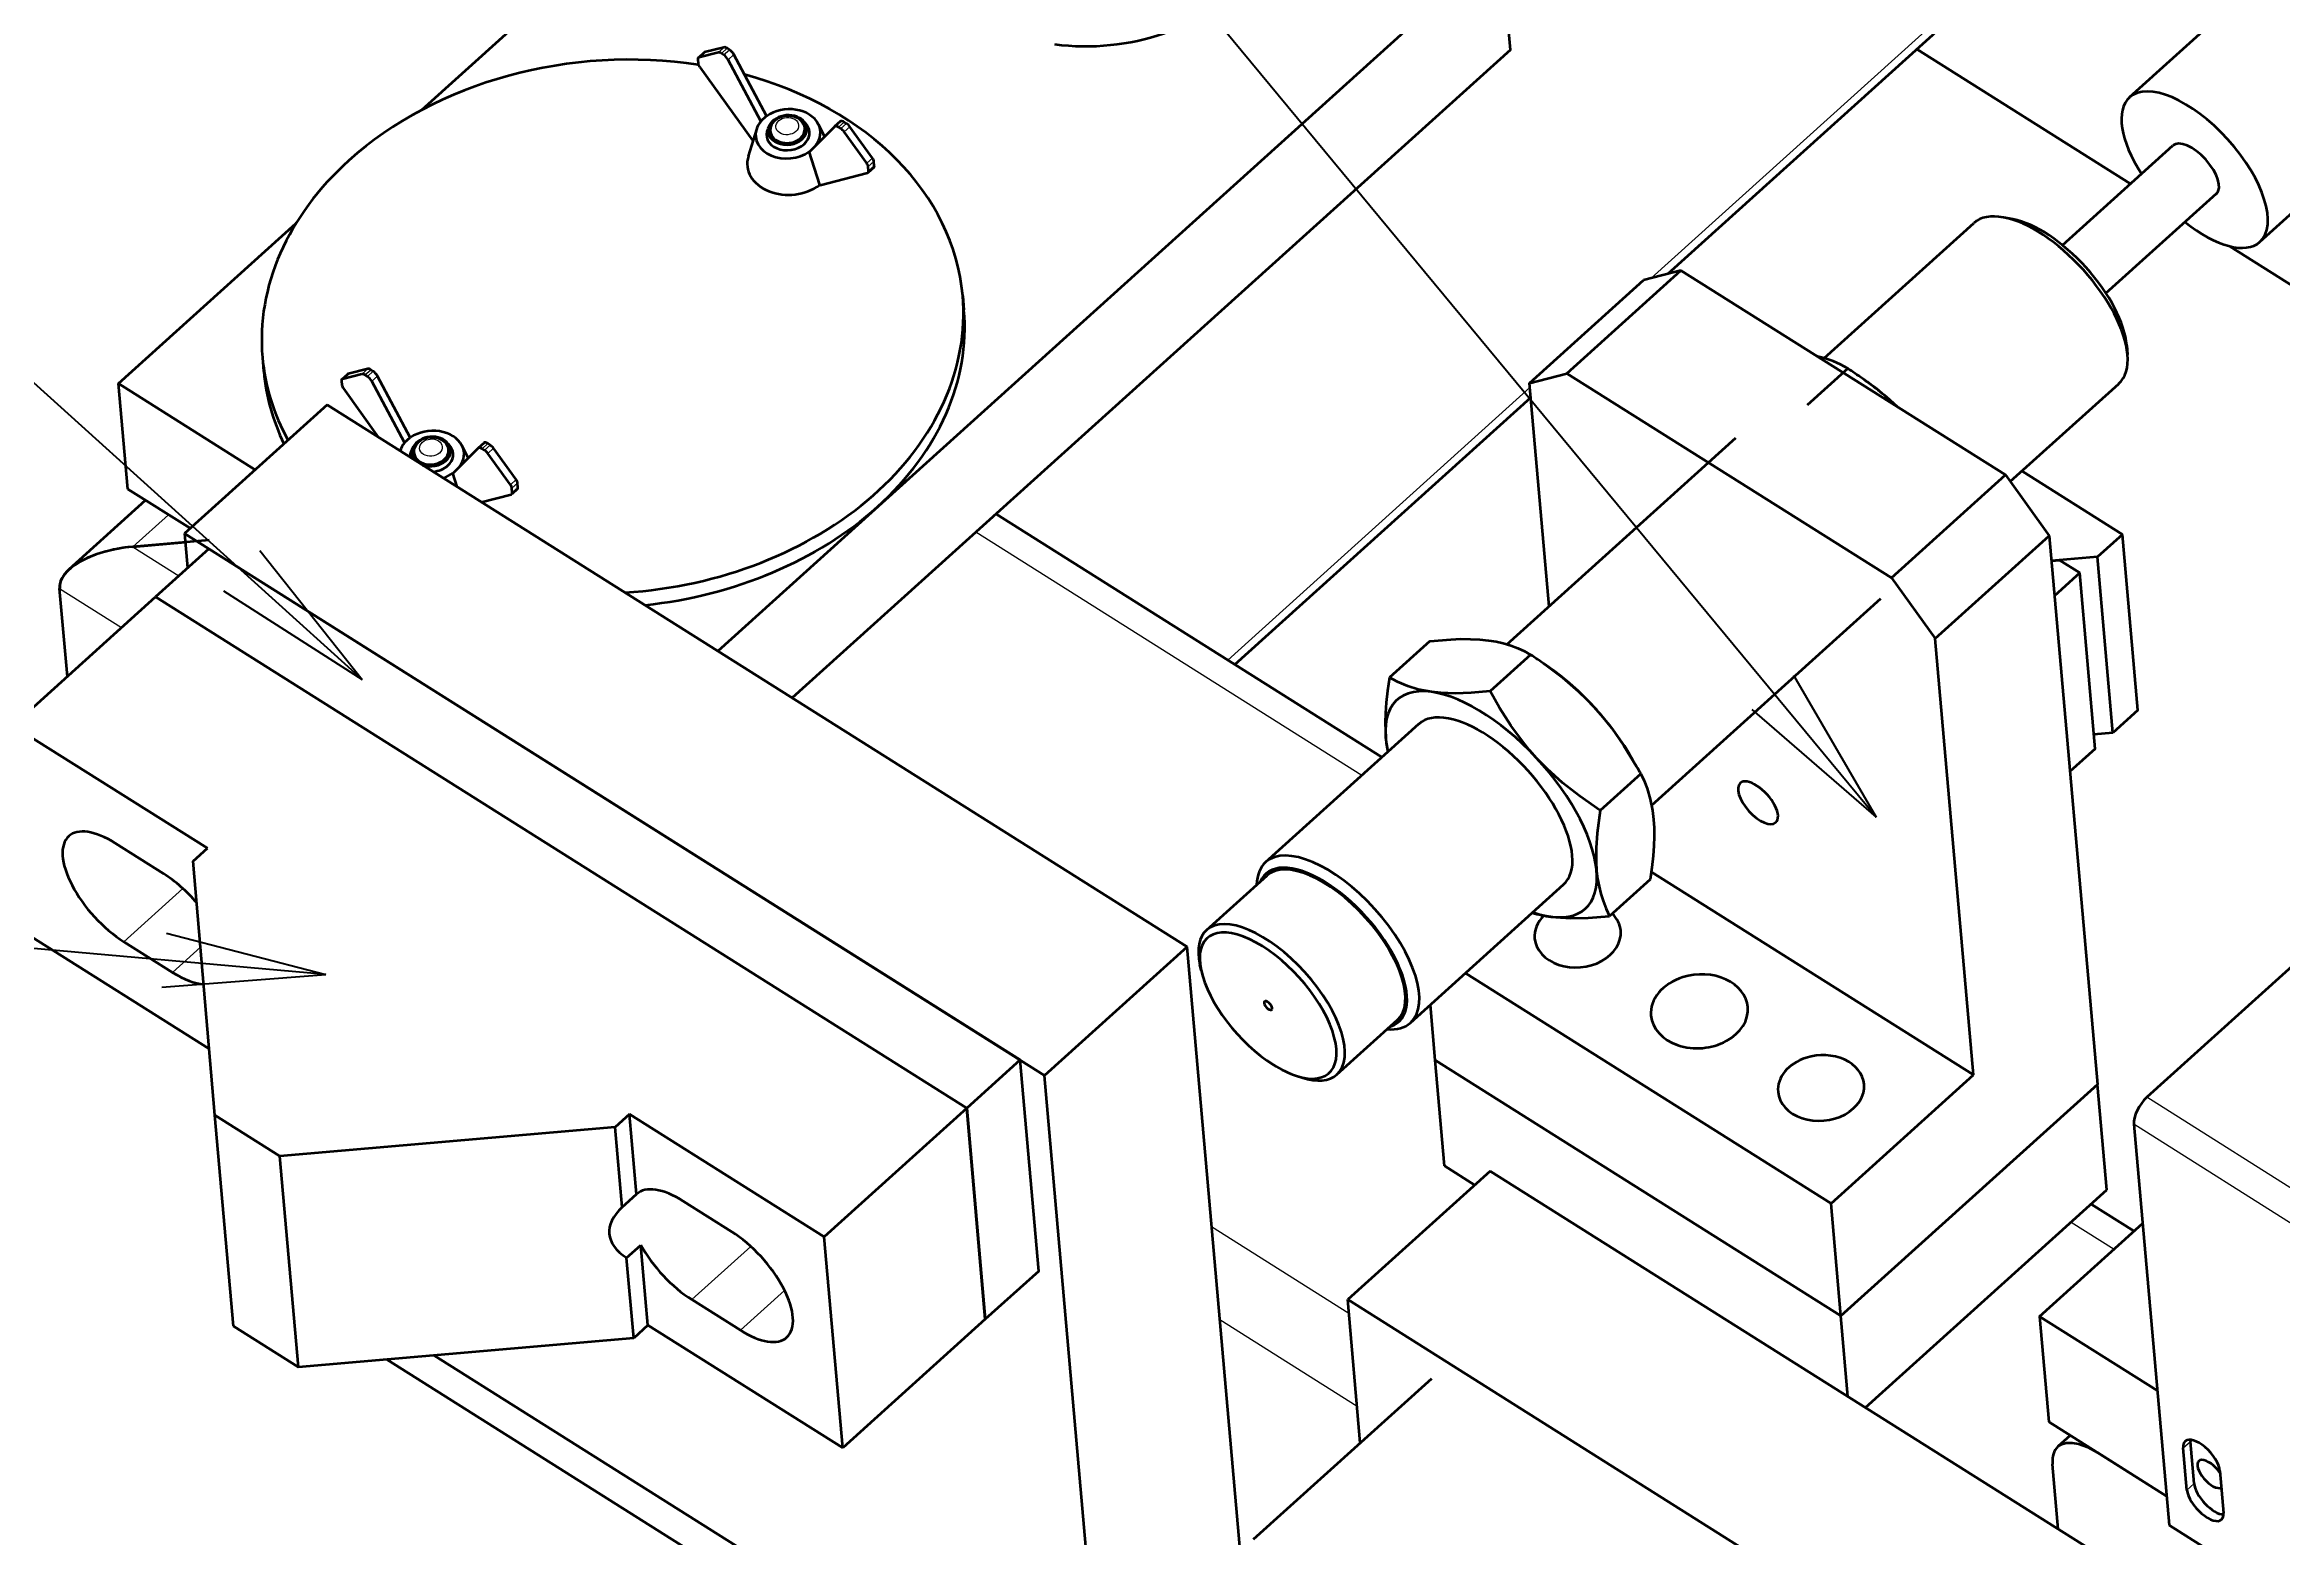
# Model space of a CAD drawing. Header units: millimetres. Extents: x -10155 to 20189, y -25550 to -22580.
# Drawn here: x -7777.9 to -7571.3, y -24652.7 to -24515 of the extents above; entities that cross this region are included whole.
import ezdxf

# ---------------------------------------------------------------- set-up
doc = ezdxf.new("R2010")
doc.units = ezdxf.units.MM
doc.layers.add('word_dim', color=253, linetype='Continuous')
doc.styles.get("Standard").update_dxf_attribs({"font": 'romans.shx', "bigfont": 'bigfont.shx'})
doc.dimstyles.new('RS-1-5', dxfattribs={"dimscale": 5, "dimtxt": 3.5, "dimasz": 3, "dimexe": 1, "dimexo": 0, "dimgap": 1, "dimtad": 3, "dimdsep": 46, "dimtxsty": 'Standard', "dimblk1": 'OPEN', "dimblk2": 'OPEN', "dimsah": 1, "dimcen": 0, "dimclrd": 256, "dimclre": 256, "dimclrt": 3, "dimadec": 0, "dimazin": 0, "dimtfac": 1, "dimtmove": 0, "dimatfit": 3, "dimldrblk": 'OPEN', "dimfxl": 0, "dimtolj": 1, "dimtzin": 0, "dimarcsym": 0})

# ---------------------------------------------------------------- blocks, each defined once
blk = doc.blocks.new('aa1')
for p, q in [((-0.4, 0.0667), (0, 0)), ((0, 0), (-1, 0)), ((-0.4, -0.0667), (0, 0))]:
    blk.add_line(p, q)
blk = doc.blocks.new('aa2')
blk.add_circle((0, 0), 1)
blk = doc.blocks.new('*D763')
at = {"layer": 'DEFPOINTS', "color": 0, "linetype": 'Continuous', "ltscale": 2}
for p in [(-7225.14, -24575.3), (-7783.86, -25152.45), (-7783.86, -25152.45)]:
    blk.add_point(p, dxfattribs=at)
at = {"layer": 'word_dim', "linetype": 'Continuous', "lineweight": -2, "ltscale": 2}
blk.add_line((-7251.23, -24602.24), (-7757.78, -25125.51), dxfattribs=at)
at = {"layer": 'word_dim', "linetype": 'Continuous', "lineweight": -2, "ltscale": 2, "xscale": 37.5, "yscale": 37.5, "zscale": 37.5}
for name, p, rotation in [('aa1', (-7225.14, -24575.3), 45.92974469953645), ('aa2', (-7783.86, -25152.45), 225.9297446995365)]:
    blk.add_blockref(name, p, dxfattribs=dict(at, rotation=rotation))
at = {"layer": 'word_dim', "color": 3, "linetype": 'Continuous', "ltscale": 2, "insert": (-7504.5, -24863.87), "char_height": 0.000005, "attachment_point": 5, "rotation": 45.9297}
blk.add_mtext('\\A1;803.29', dxfattribs=at)
blk = doc.blocks.new('_Open')
at = {"color": 0, "lineweight": -2}
for p, q in [((-1, 0.1667), (0, 0)), ((-1, -0.1667), (0, 0)), ((0, 0), (-1, 0))]:
    blk.add_line(p, q, dxfattribs=at)
blk = doc.blocks.new('*D767')
at = {"layer": 'DEFPOINTS', "color": 0, "linetype": 'Continuous', "ltscale": 2}
for p in [(-7886.1, -24251.27), (-7886.1, -24251.27), (-7608.6, -24586.41)]:
    blk.add_point(p, dxfattribs=at)
at = {"layer": 'word_dim', "linetype": 'Continuous', "lineweight": -2, "ltscale": 2}
blk.add_line((-7632.51, -24557.52), (-7862.18, -24280.15), dxfattribs=at)
at = {"layer": 'word_dim', "linetype": 'Continuous', "lineweight": -2, "ltscale": 2, "xscale": 37.5, "yscale": 37.5, "zscale": 37.5}
for name, p, rotation in [('aa2', (-7886.1, -24251.27), 129.6251997481316), ('aa1', (-7608.6, -24586.41), 309.6251997481315)]:
    blk.add_blockref(name, p, dxfattribs=dict(at, rotation=rotation))
at = {"layer": 'word_dim', "color": 3, "linetype": 'Continuous', "ltscale": 2, "insert": (-7747.35, -24418.84), "char_height": 0.000005, "attachment_point": 5, "rotation": 309.6252}
blk.add_mtext('\\A1;435.11', dxfattribs=at)
blk = doc.blocks.new('*D771')
at = {"layer": 'DEFPOINTS', "color": 0, "linetype": 'Continuous', "ltscale": 2}
for p in [(-7463.6, -24650.04), (-7842.32, -25099.76), (-7842.32, -25099.76)]:
    blk.add_point(p, dxfattribs=at)
at = {"layer": 'word_dim', "linetype": 'Continuous', "lineweight": -2, "ltscale": 2}
blk.add_line((-7487.75, -24678.72), (-7818.16, -25071.07), dxfattribs=at)
at = {"layer": 'word_dim', "linetype": 'Continuous', "lineweight": -2, "ltscale": 2, "xscale": 37.5, "yscale": 37.5, "zscale": 37.5}
for name, p, rotation in [('aa1', (-7463.6, -24650.04), 49.89824352185816), ('aa2', (-7842.32, -25099.76), 229.8982435218582)]:
    blk.add_blockref(name, p, dxfattribs=dict(at, rotation=rotation))
at = {"layer": 'word_dim', "color": 3, "linetype": 'Continuous', "ltscale": 2, "insert": (-7652.96, -24874.9), "char_height": 0.000005, "attachment_point": 5, "rotation": 49.8982}
blk.add_mtext('\\A1;587.95', dxfattribs=at)
blk = doc.blocks.new('*D773')
at = {"layer": 'DEFPOINTS', "color": 0, "linetype": 'Continuous', "ltscale": 2}
for p in [(-8021.4, -24576.82), (-8021.4, -24576.82), (-7751.94, -24600.96)]:
    blk.add_point(p, dxfattribs=at)
at = {"layer": 'word_dim', "linetype": 'Continuous', "lineweight": -2, "ltscale": 2}
blk.add_line((-7789.29, -24597.61), (-7984.05, -24580.17), dxfattribs=at)
at = {"layer": 'word_dim', "linetype": 'Continuous', "lineweight": -2, "ltscale": 2, "xscale": 37.5, "yscale": 37.5, "zscale": 37.5}
for name, p, rotation in [('aa2', (-8021.4, -24576.82), 174.8817760938486), ('aa1', (-7751.94, -24600.96), 354.8817760938486)]:
    blk.add_blockref(name, p, dxfattribs=dict(at, rotation=rotation))
at = {"layer": 'word_dim', "color": 3, "linetype": 'Continuous', "ltscale": 2, "insert": (-7886.67, -24588.89), "char_height": 0.000005, "attachment_point": 5, "rotation": 354.8818}
blk.add_mtext('\\A1;270.55', dxfattribs=at)
blk = doc.blocks.new('*D784')
at = {"layer": 'DEFPOINTS', "color": 0, "linetype": 'Continuous', "ltscale": 2}
for p in [(-7963.1, -24379.93), (-7963.1, -24379.93), (-7748.58, -24573.66)]:
    blk.add_point(p, dxfattribs=at)
at = {"layer": 'word_dim', "linetype": 'Continuous', "lineweight": -2, "ltscale": 2}
blk.add_line((-7776.41, -24548.53), (-7935.27, -24405.06), dxfattribs=at)
at = {"layer": 'word_dim', "linetype": 'Continuous', "lineweight": -2, "ltscale": 2, "xscale": 37.5, "yscale": 37.5, "zscale": 37.5}
for name, p, rotation in [('aa2', (-7963.1, -24379.93), 137.9147740447353), ('aa1', (-7748.58, -24573.66), 317.9147740447353)]:
    blk.add_blockref(name, p, dxfattribs=dict(at, rotation=rotation))
at = {"layer": 'word_dim', "color": 3, "linetype": 'Continuous', "ltscale": 2, "insert": (-7855.84, -24476.79), "char_height": 0.000005, "attachment_point": 5, "rotation": 317.9148}
blk.add_mtext('\\A1;289.06', dxfattribs=at)
blk = doc.blocks.new('A$C43226BF8')
at = {"color": 7, "lineweight": 13}
for p, q in [((-20.97, -561.5), (273.02, -296.22)), ((-60.1, -596.82), (-32.18, -571.62)), ((-83.4, -584.97), (-47.71, -607.46))]:
    blk.add_line(p, q, dxfattribs=at)
at = {"color": 7, "lineweight": 35}
for p, q in [((-19.44, -561.11), (273.66, -296.63)), ((350.22, -343.64), (24.85, -637.24)), ((-134.63, -545.95), (-95.21, -510.38)), ((-34.84, -530.62), (-107.27, -595.98)), ((-33.98, -540.38), (-100.4, -600.31)), ((3.59, -540.33), (23.34, -552.78)), ((-162.66, -571.25), (-146.26, -556.45)), ((32.49, -558.54), (79.34, -588.07)), ((11.79, -579.7), (-18.21, -560.79)), ((-30.4, -591.85), (-32.22, -571.2)), ((1.25, -589.21), (-28.75, -570.31)), ((-63.88, -623.32), (-143.39, -573.22)), ((-59.46, -597.22), (-32.1, -572.53)), ((-34.3, -595.36), (-13.14, -576.27)), ((-81.55, -583.3), (-45.86, -605.79)), ((-77.06, -635.21), (-156.57, -585.11)), ((-79.31, -633.79), (-154.32, -586.53)), ((15.83, -585.32), (20.29, -636.05)), ((-159.26, -590.98), (-84.25, -638.25)), ((-159.26, -590.98), (-84.25, -638.25)), ((-20.92, -610.23), (0.26, -591.12)), ((8.83, -635.16), (5.29, -594.83)), ((-154.44, -614.22), (-172.44, -602.88)), ((-153.75, -638.89), (-155.75, -615.41)), ((8.83, -635.16), (-20.96, -616.38)), ((-58.16, -688.36), (-63.88, -623.32)), ((-4.34, -647.05), (-38.13, -625.76)), ((-40.93, -633.82), (-3.43, -657.46)), ((-3.43, -657.46), (-40.93, -633.82)), ((-71.34, -700.25), (-77.06, -635.21)), ((-3.43, -657.46), (20.29, -636.05)), ((20.29, -636.05), (-3.43, -657.46)), ((-116.75, -639.99), (-147.75, -642.67)), ((-97.43, -650.14), (-115.43, -638.8)), ((23.65, -639.73), (26.91, -676.8)), ((66.91, -708.81), (-35.85, -644.06)), ((-1.14, -665.93), (21.15, -645.81)), ((-49.02, -655.95), (53.73, -720.71)), ((-95.71, -669.66), (-113.72, -658.31)), ((-115.03, -659.5), (-146.03, -662.18)), ((-71.34, -700.25), (-133.48, -661.1)), ((-137.87, -661.48), (-56.85, -712.53)), ((-41.29, -663.27), (-57.76, -678.14))]:
    blk.add_line(p, q, dxfattribs=at)
at = {"color": 7, "lineweight": 35, "ltscale": 0.244864}
for p, q in [((-33.98, -540.38), (-34.84, -530.62)), ((-161.8, -581), (-162.66, -571.25))]:
    blk.add_line(p, q, dxfattribs=at)
at = {"color": 7, "lineweight": 35, "ltscale": 0.292873}
blk.add_line((23.25, -544.78), (31.94, -536.94), dxfattribs=at)
at = {"color": 7, "lineweight": 35, "ltscale": 0.010015}
blk.add_line((-109.1, -541.27), (-109.07, -541.67), dxfattribs=at)
at = {"color": 7, "lineweight": 35, "ltscale": 0.017749}
for p, q in [((-108.53, -540.65), (-109.06, -541.13)), ((-92.83, -551.26), (-93.36, -551.74)), ((-141.48, -570.38), (-142.01, -570.86)), ((-136.23, -576.71), (-135.71, -576.23)), ((-128.89, -576.75), (-129.42, -577.22))]:
    blk.add_line(p, q, dxfattribs=at)
at = {"color": 7, "lineweight": 13, "ltscale": 0.017751}
for p, q in [((-109.01, -541.1), (-108.48, -540.62)), ((-106.3, -541.31), (-105.77, -540.83)), ((-95.58, -547.97), (-95.06, -547.5)), ((-93.49, -550.88), (-92.96, -550.4)), ((-140.16, -570.37), (-139.63, -569.89)), ((-139.88, -570.45), (-139.35, -569.97)), ((-141.95, -570.83), (-141.43, -570.35)), ((-128.53, -577.7), (-128, -577.22)), ((-126.3, -580.92), (-125.77, -580.45)), ((-126.26, -581.32), (-125.74, -580.85))]:
    blk.add_line(p, q, dxfattribs=at)
at = {"color": 7, "lineweight": 35, "ltscale": 0.046342}
blk.add_line((-107.21, -540.64), (-109.01, -541.1), dxfattribs=at)
at = {"color": 7, "lineweight": 35, "ltscale": 0.046341}
blk.add_line((-106.69, -540.17), (-108.48, -540.62), dxfattribs=at)
at = {"color": 7, "lineweight": 13, "ltscale": 0.017749}
for p, q in [((-107.21, -540.64), (-106.69, -540.17)), ((-106.93, -540.72), (-106.4, -540.25)), ((-106.72, -540.86), (-106.19, -540.38)), ((-93.35, -551.19), (-92.83, -550.72)), ((-93.32, -551.59), (-92.79, -551.12)), ((-139.24, -571.04), (-138.72, -570.56)), ((-129.04, -577.28), (-128.51, -576.8)), ((-128.83, -577.41), (-128.3, -576.94)), ((-126.43, -580.61), (-125.91, -580.13))]:
    blk.add_line(p, q, dxfattribs=at)
at = {"color": 7, "lineweight": 35, "ltscale": 0.006333}
for p, q in [((-106.72, -540.86), (-106.93, -540.72)), ((-106.19, -540.38), (-106.4, -540.25)), ((-95.88, -547.68), (-96.1, -547.55)), ((-128.83, -577.41), (-129.04, -577.28)), ((-128.3, -576.94), (-128.51, -576.8))]:
    blk.add_line(p, q, dxfattribs=at)
at = {"color": 7, "lineweight": 35, "ltscale": 0.160525}
for p, q in [((-102.76, -546.5), (-105.77, -540.83)), ((-103.29, -546.98), (-106.3, -541.31)), ((-136.23, -576.71), (-139.24, -571.04)), ((-135.71, -576.23), (-138.72, -570.56))]:
    blk.add_line(p, q, dxfattribs=at)
at = {"color": 7, "lineweight": 35, "ltscale": 0.210662}
blk.add_line((-108.93, -541.98), (-104.01, -548.82), dxfattribs=at)
at = {"color": 7, "lineweight": 35, "ltscale": 0.017751}
for p, q in [((-103.29, -546.98), (-102.76, -546.5)), ((-95.95, -547.02), (-96.47, -547.49)), ((-125.78, -580.99), (-126.3, -581.46))]:
    blk.add_line(p, q, dxfattribs=at)
at = {"color": 7, "lineweight": 35, "ltscale": 0.000597802}
for p, q in [((-103.27, -546.99), (-103.29, -546.98)), ((-102.74, -546.52), (-102.76, -546.5)), ((-98.79, -549.82), (-98.81, -549.8))]:
    blk.add_line(p, q, dxfattribs=at)
at = {"color": 7, "lineweight": 35, "ltscale": 0.008661}
for p, q in [((-102.48, -547.37), (-102.64, -547.68)), ((-135.43, -577.1), (-135.58, -577.41))]:
    blk.add_line(p, q, dxfattribs=at)
at = {"color": 7, "lineweight": 35, "ltscale": 0.00866}
blk.add_line((-99.23, -547.09), (-99.02, -547.36), dxfattribs=at)
at = {"color": 7, "lineweight": 35, "ltscale": 0.032406}
for p, q in [((-97.97, -547.25), (-97.39, -548.41)), ((-130.92, -576.98), (-130.33, -578.14))]:
    blk.add_line(p, q, dxfattribs=at)
at = {"color": 7, "lineweight": 13, "ltscale": 0.017755}
for p, q in [((-96.1, -547.55), (-95.57, -547.07)), ((-139.66, -570.58), (-139.13, -570.11))]:
    blk.add_line(p, q, dxfattribs=at)
at = {"color": 7, "lineweight": 13, "ltscale": 0.017753}
blk.add_line((-95.88, -547.68), (-95.36, -547.21), dxfattribs=at)
at = {"color": 7, "lineweight": 35, "ltscale": 0.006326}
for p, q in [((-95.36, -547.21), (-95.57, -547.07)), ((-139.66, -570.58), (-139.88, -570.45))]:
    blk.add_line(p, q, dxfattribs=at)
at = {"color": 7, "lineweight": 35, "ltscale": 0.064414}
blk.add_line((-103.69, -547.76), (-104.44, -550.22), dxfattribs=at)
at = {"color": 7, "lineweight": 35, "ltscale": 0.081796}
blk.add_line((-96.48, -547.5), (-98.79, -549.82), dxfattribs=at)
at = {"color": 7, "lineweight": 35, "ltscale": 0.089556}
for p, q in [((-93.49, -550.88), (-95.58, -547.97)), ((-92.96, -550.4), (-95.06, -547.5)), ((-125.91, -580.13), (-128, -577.22))]:
    blk.add_line(p, q, dxfattribs=at)
at = {"color": 7, "lineweight": 35, "ltscale": 0.343559}
blk.add_line((17.06, -558.44), (27.27, -549.24), dxfattribs=at)
at = {"color": 7, "lineweight": 35, "ltscale": 0.080779}
blk.add_line((-97.82, -552.88), (-98.81, -549.8), dxfattribs=at)
at = {"color": 7, "lineweight": 35, "ltscale": 0.010018}
for p, q in [((-93.32, -551.59), (-93.35, -551.19)), ((-92.79, -551.12), (-92.83, -550.72)), ((-142.05, -571), (-142.01, -571.4)), ((-125.74, -580.85), (-125.77, -580.45)), ((-126.26, -581.32), (-126.3, -580.92))]:
    blk.add_line(p, q, dxfattribs=at)
at = {"color": 7, "lineweight": 35, "ltscale": 0.292876}
blk.add_line((35.31, -558.15), (44, -550.3), dxfattribs=at)
at = {"color": 7, "lineweight": 35, "ltscale": 0.000447059}
blk.add_line((-97.82, -552.88), (-97.81, -552.89), dxfattribs=at)
at = {"color": 7, "lineweight": 35, "ltscale": 0.11348}
blk.add_line((-97.81, -552.89), (-93.41, -551.76), dxfattribs=at)
at = {"color": 7, "lineweight": 35, "ltscale": 0.343557}
blk.add_line((21.08, -562.9), (31.29, -553.69), dxfattribs=at)
at = {"color": 7, "lineweight": 35, "ltscale": 0.466236}
blk.add_line((-4.97, -568.9), (8.87, -556.41), dxfattribs=at)
at = {"color": 7, "lineweight": 35, "ltscale": 0.021458}
blk.add_line((12.47, -556.04), (11.62, -555.88), dxfattribs=at)
at = {"color": 7, "lineweight": 35, "ltscale": 0.354995}
for p, q in [((-32.22, -571.2), (-21.68, -561.68)), ((1.25, -589.21), (11.79, -579.7))]:
    blk.add_line(p, q, dxfattribs=at)
at = {"color": 7, "lineweight": 35, "ltscale": 0.355}
for p, q in [((-28.75, -570.31), (-18.21, -560.79)), ((5.29, -594.83), (15.83, -585.32))]:
    blk.add_line(p, q, dxfattribs=at)
at = {"color": 7, "lineweight": 35, "ltscale": 0.089409}
blk.add_line((-18.21, -560.79), (-21.68, -561.68), dxfattribs=at)
at = {"color": 7, "lineweight": 35, "ltscale": 0.032648}
blk.add_line((-84.61, -563.14), (-84.5, -564.44), dxfattribs=at)
at = {"color": 7, "lineweight": 35, "ltscale": 0.021449}
blk.add_line((23, -567.72), (23.07, -568.57), dxfattribs=at)
at = {"color": 7, "lineweight": 35, "ltscale": 0.032645}
blk.add_line((-149.36, -568.83), (-149.25, -570.13), dxfattribs=at)
at = {"color": 7, "lineweight": 35, "ltscale": 0.046336}
for p, q in [((-139.63, -569.89), (-141.43, -570.35)), ((-140.16, -570.37), (-141.95, -570.83))]:
    blk.add_line(p, q, dxfattribs=at)
at = {"color": 7, "lineweight": 35, "ltscale": 0.006332}
blk.add_line((-139.13, -570.11), (-139.35, -569.97), dxfattribs=at)
at = {"color": 7, "lineweight": 35, "ltscale": 0.125977}
blk.add_line((-2.79, -569.86), (-6.53, -573.24), dxfattribs=at)
at = {"color": 7, "lineweight": 35, "ltscale": 0.373322}
blk.add_line((-150.03, -579.21), (-162.66, -571.25), dxfattribs=at)
at = {"color": 7, "lineweight": 35, "ltscale": 0.138376}
blk.add_line((-141.88, -571.71), (-138.65, -576.2), dxfattribs=at)
at = {"color": 7, "lineweight": 35, "ltscale": 0.089403}
blk.add_line((-32.22, -571.2), (-28.75, -570.31), dxfattribs=at)
at = {"color": 7, "lineweight": 35, "ltscale": 0.014307}
blk.add_line((-0.97, -571.11), (-1.44, -570.77), dxfattribs=at)
at = {"color": 7, "lineweight": 35, "ltscale": 0.337984}
blk.add_line((12.23, -580.31), (22.27, -571.26), dxfattribs=at)
at = {"color": 7, "lineweight": 35, "ltscale": 0.443749}
for p, q in [((-143.39, -573.22), (-156.57, -585.11)), ((-63.88, -623.32), (-77.06, -635.21)), ((-4.34, -647.05), (8.83, -635.16)), ((-84.25, -638.25), (-97.43, -650.14)), ((-35.85, -644.06), (-49.02, -655.95))]:
    blk.add_line(p, q, dxfattribs=at)
at = {"color": 7, "lineweight": 35, "ltscale": 0.000592638}
for p, q in [((-135.69, -576.25), (-135.71, -576.23)), ((-136.21, -576.72), (-136.23, -576.71))]:
    blk.add_line(p, q, dxfattribs=at)
at = {"color": 7, "lineweight": 35, "ltscale": 0.008665}
blk.add_line((-132.18, -576.81), (-131.97, -577.09), dxfattribs=at)
at = {"color": 7, "lineweight": 35, "ltscale": 0.081798}
blk.add_line((-129.42, -577.23), (-131.73, -579.54), dxfattribs=at)
at = {"color": 7, "lineweight": 35, "ltscale": 0.089554}
blk.add_line((-126.43, -580.61), (-128.53, -577.7), dxfattribs=at)
at = {"color": 7, "lineweight": 35, "ltscale": 0.00059101}
blk.add_line((-131.73, -579.54), (-131.75, -579.53), dxfattribs=at)
at = {"color": 7, "lineweight": 35, "ltscale": 0.033438}
blk.add_line((-131.35, -580.81), (-131.75, -579.53), dxfattribs=at)
at = {"color": 7, "lineweight": 35, "ltscale": 0.172894}
blk.add_line((11.79, -579.7), (15.83, -585.32), dxfattribs=at)
at = {"color": 7, "lineweight": 35, "ltscale": 0.274551}
blk.add_line((13.32, -579.34), (22.61, -585.19), dxfattribs=at)
at = {"color": 7, "lineweight": 35, "ltscale": 0.237919}
blk.add_line((-167.22, -588.42), (-160.16, -582.04), dxfattribs=at)
at = {"color": 7, "lineweight": 35, "ltscale": 0.170258}
blk.add_line((-156.04, -584.63), (-161.8, -581), dxfattribs=at)
at = {"color": 7, "lineweight": 35, "ltscale": 0.071557}
blk.add_line((-129.13, -582.2), (-126.36, -581.49), dxfattribs=at)
at = {"color": 7, "lineweight": 13, "ltscale": 0.110936}
blk.add_line((-161.35, -586.34), (-158.05, -583.37), dxfattribs=at)
at = {"color": 7, "lineweight": 35, "ltscale": 0.176775}
blk.add_line((-154.3, -585.73), (-161.35, -586.34), dxfattribs=at)
at = {"color": 7, "lineweight": 35, "ltscale": 0.121779}
blk.add_line((-161.35, -586.34), (-156.5, -585.92), dxfattribs=at)
at = {"color": 7, "lineweight": 13, "ltscale": 0.125929}
blk.add_line((-161.35, -586.34), (-157.09, -589.03), dxfattribs=at)
at = {"color": 7, "lineweight": 35, "ltscale": 0.166404}
for p, q in [((-154.32, -586.53), (-159.26, -590.98)), ((-79.31, -633.79), (-84.25, -638.25)), ((-77.59, -653.31), (-82.54, -657.76))]:
    blk.add_line(p, q, dxfattribs=at)
at = {"color": 7, "lineweight": 35, "ltscale": 0.080179}
blk.add_line((-156.57, -585.11), (-156.29, -588.3), dxfattribs=at)
at = {"color": 7, "lineweight": 35, "ltscale": 0.077656}
for p, q in [((22.61, -585.19), (20.3, -587.27)), ((24.04, -601.45), (21.73, -603.53))]:
    blk.add_line(p, q, dxfattribs=at)
at = {"color": 7, "lineweight": 35, "ltscale": 0.408099}
for p, q in [((24.04, -601.45), (22.61, -585.19)), ((20.09, -605.02), (18.65, -588.76)), ((21.73, -603.53), (20.3, -587.27))]:
    blk.add_line(p, q, dxfattribs=at)
at = {"color": 7, "lineweight": 35, "ltscale": 0.107131}
blk.add_line((20.3, -587.27), (16.03, -587.64), dxfattribs=at)
at = {"color": 7, "lineweight": 35, "ltscale": 0.018746}
blk.add_line((16.03, -587.64), (16.78, -587.58), dxfattribs=at)
at = {"color": 7, "lineweight": 35, "ltscale": 0.078734}
blk.add_line((18.65, -588.76), (16.32, -590.87), dxfattribs=at)
at = {"color": 7, "lineweight": 35, "ltscale": 0.055407}
blk.add_line((16.78, -587.58), (18.65, -588.76), dxfattribs=at)
at = {"color": 7, "lineweight": 13, "ltscale": 0.169068}
blk.add_line((-168.11, -590.2), (-162.39, -593.81), dxfattribs=at)
at = {"color": 7, "lineweight": 35, "ltscale": 0.203858}
blk.add_line((-167.39, -598.32), (-168.11, -590.2), dxfattribs=at)
blk.add_line((-167.39, -598.32), (-168.11, -590.2), dxfattribs=at)
at = {"color": 7, "lineweight": 35, "ltscale": 0.172891}
blk.add_line((1.25, -589.21), (5.29, -594.83), dxfattribs=at)
at = {"color": 7, "lineweight": 35, "ltscale": 0.443751}
for p, q in [((-172.44, -602.88), (-159.26, -590.98)), ((-82.54, -657.76), (-95.71, -669.66))]:
    blk.add_line(p, q, dxfattribs=at)
at = {"color": 7, "lineweight": 35, "ltscale": 0.125974}
for p, q in [((-41.43, -595.06), (-45.17, -598.43)), ((-32.11, -596.32), (-35.85, -599.69)), ((-21.93, -607.34), (-25.67, -610.72))]:
    blk.add_line(p, q, dxfattribs=at)
at = {"color": 7, "lineweight": 35, "ltscale": 0.014305}
blk.add_line((-30.29, -597.56), (-30.76, -597.23), dxfattribs=at)
at = {"color": 7, "lineweight": 35, "ltscale": 0.477052}
blk.add_line((-56.62, -615.51), (-42.46, -602.72), dxfattribs=at)
at = {"color": 7, "lineweight": 35, "ltscale": 0.07874}
blk.add_line((20.09, -605.02), (17.75, -607.13), dxfattribs=at)
at = {"color": 7, "lineweight": 35, "ltscale": 0.044281}
blk.add_line((21.73, -603.53), (19.97, -603.69), dxfattribs=at)
at = {"color": 7, "lineweight": 35, "ltscale": 0.018393}
blk.add_line((-22.68, -606), (-22.32, -606.64), dxfattribs=at)
at = {"color": 7, "lineweight": 35, "ltscale": 0.132984}
for p, q in [((-162.98, -613.75), (-158.48, -616.59)), ((-157.68, -625.69), (-162.18, -622.86)), ((-110.47, -646.84), (-105.97, -649.67))]:
    blk.add_line(p, q, dxfattribs=at)
at = {"color": 7, "lineweight": 35, "ltscale": 0.044376}
blk.add_line((-155.75, -615.41), (-154.44, -614.22), dxfattribs=at)
at = {"color": 7, "lineweight": 35, "ltscale": 0.188591}
for p, q in [((-62.08, -621.78), (-56.48, -616.73)), ((-50.02, -635.14), (-44.42, -630.09))]:
    blk.add_line(p, q, dxfattribs=at)
at = {"color": 7, "lineweight": 35, "ltscale": 0.477007}
blk.add_line((-43.22, -630.36), (-29.06, -617.57), dxfattribs=at)
at = {"color": 7, "lineweight": 35, "ltscale": 0.125972}
blk.add_line((-21.07, -617.11), (-24.81, -620.48), dxfattribs=at)
at = {"color": 7, "lineweight": 13, "ltscale": 0.183684}
blk.add_line((-162.18, -622.86), (-156.72, -617.94), dxfattribs=at)
at = {"color": 7, "lineweight": 35, "ltscale": 0.486026}
blk.add_line((-154.27, -632.75), (-170.72, -622.39), dxfattribs=at)
at = {"color": 7, "lineweight": 13, "ltscale": 0.087588}
blk.add_line((-157.68, -625.69), (-155.08, -623.35), dxfattribs=at)
at = {"color": 7, "lineweight": 35, "ltscale": 0.013553}
blk.add_line((-62.57, -625.5), (-62.69, -624.97), dxfattribs=at)
at = {"color": 7, "lineweight": 35, "ltscale": 0.128724}
blk.add_line((-40.93, -633.82), (-41.38, -628.69), dxfattribs=at)
at = {"color": 7, "lineweight": 35, "ltscale": 0.489718}
for p, q in [((-77.59, -653.31), (-79.31, -633.79)), ((-82.54, -657.76), (-84.25, -638.25)), ((-84.25, -638.25), (-82.54, -657.76))]:
    blk.add_line(p, q, dxfattribs=at)
at = {"color": 7, "lineweight": 35, "ltscale": 0.244858}
blk.add_line((-40.07, -643.58), (-40.93, -633.82), dxfattribs=at)
at = {"color": 7, "lineweight": 35, "ltscale": 0.013552}
blk.add_line((-53.77, -635.25), (-53.26, -635.42), dxfattribs=at)
at = {"color": 7, "lineweight": 35, "ltscale": 0.244861}
for p, q in [((21.15, -645.81), (20.29, -636.05)), ((14.94, -657.5), (15.8, -667.26))]:
    blk.add_line(p, q, dxfattribs=at)
at = {"color": 7, "lineweight": 13, "ltscale": 0.487611}
blk.add_line((41.35, -647.64), (24.85, -637.24), dxfattribs=at)
at = {"color": 7, "lineweight": 35, "ltscale": 0.177313}
for p, q in [((-147.75, -642.67), (-153.75, -638.89)), ((-146.03, -662.18), (-152.03, -658.4))]:
    blk.add_line(p, q, dxfattribs=at)
at = {"color": 7, "lineweight": 35, "ltscale": 0.489721}
for p, q in [((-152.03, -658.4), (-153.75, -638.89)), ((-146.03, -662.18), (-147.75, -642.67)), ((-95.71, -669.66), (-97.43, -650.14))]:
    blk.add_line(p, q, dxfattribs=at)
at = {"color": 7, "lineweight": 35, "ltscale": 0.044378}
for p, q in [((-115.43, -638.8), (-116.75, -639.99)), ((-113.72, -658.31), (-115.03, -659.5))]:
    blk.add_line(p, q, dxfattribs=at)
at = {"color": 7, "lineweight": 35, "ltscale": 0.186001}
blk.add_line((-116.1, -647.4), (-116.75, -639.99), dxfattribs=at)
at = {"color": 7, "lineweight": 35, "ltscale": 0.186003}
blk.add_line((-114.78, -646.21), (-115.43, -638.8), dxfattribs=at)
at = {"color": 7, "lineweight": 13, "ltscale": 0.487609}
blk.add_line((40.15, -650.13), (23.65, -639.73), dxfattribs=at)
at = {"color": 7, "lineweight": 35, "ltscale": 0.082801}
blk.add_line((-40.07, -643.58), (-37.27, -645.35), dxfattribs=at)
at = {"color": 7, "lineweight": 35, "ltscale": 0.044371}
for p, q in [((-116.1, -647.4), (-114.78, -646.21)), ((-115.69, -652.09), (-114.37, -650.9))]:
    blk.add_line(p, q, dxfattribs=at)
at = {"color": 7, "lineweight": 35, "ltscale": 0.261186}
blk.add_line((-3.43, -657.46), (-4.34, -647.05), dxfattribs=at)
at = {"color": 7, "lineweight": 35, "ltscale": 0.11751}
blk.add_line((19.71, -647.11), (23.68, -649.62), dxfattribs=at)
at = {"color": 7, "lineweight": 13, "ltscale": 0.375061}
blk.add_line((-61.61, -649.19), (-48.91, -657.19), dxfattribs=at)
at = {"color": 7, "lineweight": 35, "ltscale": 0.320378}
blk.add_line((14.94, -657.5), (24.46, -648.92), dxfattribs=at)
at = {"color": 7, "lineweight": 13, "ltscale": 0.117508}
blk.add_line((17.86, -648.78), (21.83, -651.29), dxfattribs=at)
at = {"color": 7, "lineweight": 35, "ltscale": 0.186006}
blk.add_line((-115.03, -659.5), (-115.69, -652.09), dxfattribs=at)
at = {"color": 7, "lineweight": 35, "ltscale": 0.186004}
blk.add_line((-113.72, -658.31), (-114.37, -650.9), dxfattribs=at)
at = {"color": 7, "lineweight": 13, "ltscale": 0.183693}
blk.add_line((-109.67, -655.94), (-104.22, -651.02), dxfattribs=at)
at = {"color": 7, "lineweight": 35, "ltscale": 0.132989}
blk.add_line((-105.17, -658.78), (-109.67, -655.94), dxfattribs=at)
at = {"color": 7, "lineweight": 13, "ltscale": 0.13764}
blk.add_line((-105.17, -658.78), (-101.09, -655.09), dxfattribs=at)
at = {"color": 7, "lineweight": 35, "ltscale": 0.332554}
blk.add_line((-47.86, -669.2), (-49.02, -655.95), dxfattribs=at)
at = {"color": 7, "lineweight": 13, "ltscale": 0.375059}
blk.add_line((-60.85, -657.79), (-48.16, -665.79), dxfattribs=at)
at = {"color": 7, "lineweight": 35, "ltscale": 0.186852}
blk.add_line((-2.77, -664.9), (-3.43, -657.46), dxfattribs=at)
at = {"color": 7, "lineweight": 35, "ltscale": 0.321291}
for p, q in [((25.82, -664.36), (14.94, -657.5)), ((26.67, -674.11), (15.8, -667.26))]:
    blk.add_line(p, q, dxfattribs=at)
at = {"color": 7, "lineweight": 35, "ltscale": 0.038747}
blk.add_line((17.78, -668.5), (16.63, -669.54), dxfattribs=at)
at = {"color": 7, "lineweight": 13, "ltscale": 0.022191}
blk.add_line((28.23, -669.65), (28.89, -669.05), dxfattribs=at)
at = {"color": 7, "lineweight": 35, "ltscale": 0.097948}
blk.add_line((29.23, -672.96), (28.89, -669.05), dxfattribs=at)
at = {"color": 7, "lineweight": 35, "ltscale": 0.150475}
blk.add_line((16.67, -677.16), (16.15, -671.16), dxfattribs=at)
at = {"color": 7, "lineweight": 35, "ltscale": 0.188304}
blk.add_line((20.3, -670.09), (26.67, -674.11), dxfattribs=at)
at = {"color": 7, "lineweight": 35, "ltscale": 0.097942}
for p, q in [((28.57, -673.55), (28.23, -669.65)), ((31.61, -671.78), (31.95, -675.68))]:
    blk.add_line(p, q, dxfattribs=at)
at = {"color": 7, "lineweight": 13, "ltscale": 0.022187}
blk.add_line((28.57, -673.55), (29.23, -672.96), dxfattribs=at)
at = {"color": 7, "lineweight": 35, "ltscale": 0.487611}
blk.add_line((43.41, -687.2), (26.91, -676.8), dxfattribs=at)
at = {"color": 7, "lineweight": 35}
for points in [[(-102.4, -547.94), (-102.37, -547.58), (-102.22, -547.2), (-101.96, -546.9)], [(-101.96, -546.9), (-101.64, -546.67), (-101.17, -546.5), (-100.67, -546.46), (-100.18, -546.55), (-99.81, -546.72), (-99.51, -546.98), (-99.3, -547.32), (-99.21, -547.66)], [(-134.91, -576.63), (-134.58, -576.4), (-134.11, -576.23), (-133.62, -576.19), (-133.13, -576.27), (-132.76, -576.45), (-132.45, -576.71), (-132.24, -577.04), (-132.16, -577.39)], [(-135.34, -577.67), (-135.32, -577.31), (-135.16, -576.93), (-134.91, -576.63)], [(-41.43, -595.06), (-39.49, -594.9), (-38.57, -594.86), (-37.68, -594.87), (-36.82, -594.91), (-36.01, -595)], [(-36.01, -595), (-35.3, -595.11), (-34.64, -595.26), (-33.94, -595.47), (-33.29, -595.72), (-32.68, -596), (-32.11, -596.32)], [(-45.17, -598.43), (-45.35, -599.65), (-45.47, -600.74), (-45.54, -601.71), (-45.56, -602.61), (-45.51, -604)], [(-41.28, -599.75), (-42.5, -599.52), (-43.46, -599.24), (-44.41, -598.84), (-45.17, -598.43)], [(-30.76, -597.23), (-29.18, -598.43), (-27.67, -599.73), (-26.95, -600.42), (-26.26, -601.14)], [(-35.85, -599.69), (-37.62, -599.84), (-39.1, -599.89), (-40.4, -599.84), (-41.28, -599.75)], [(-31.53, -605.9), (-32.21, -605.13), (-32.87, -604.32), (-33.93, -602.87), (-34.99, -601.22), (-35.85, -599.69)], [(-26.26, -601.14), (-25.43, -602.08), (-24.64, -603.08), (-23.48, -604.73), (-22.32, -606.64)], [(-25.67, -610.72), (-27.56, -609.41), (-29.17, -608.15), (-30.57, -606.88), (-31.53, -605.9)], [(-21.93, -607.34), (-21.62, -607.99), (-21.35, -608.68), (-21.05, -609.66), (-20.83, -610.73), (-20.74, -611.54)], [(-25.67, -610.72), (-25.95, -612.83), (-26.05, -614.17), (-26.06, -615.45), (-26.01, -616.29)], [(-20.74, -611.54), (-20.69, -612.31), (-20.68, -613.12), (-20.71, -614), (-20.78, -614.91), (-20.91, -616), (-21.07, -617.11)], [(-26.01, -616.29), (-25.92, -617.03), (-25.79, -617.74), (-25.62, -618.43), (-25.42, -619.09), (-25.13, -619.81), (-24.81, -620.48)], [(-30.24, -620.54), (-29.36, -620.63), (-28.4, -620.68), (-26.78, -620.65), (-24.81, -620.48)], [(16.63, -669.54), (16.99, -669.31), (17.43, -669.19), (17.96, -669.18), (18.54, -669.29), (18.96, -669.42), (19.39, -669.6), (20.3, -670.09)]]:
    blk.add_lwpolyline(points, dxfattribs=at)
for centre, radius, start, end in [((-7.76, -578.21), 9.72, 59.2499, 77.0687), ((-24.36, -603.18), 39.69, 54.7319, 57.0833), ((-18.64, -595.28), 29.94, 46.9527, 54.9338), ((-53.68, -629.64), 39.69, 54.7319, 57.0833), ((-33.29, -602.95), 12.26, 184.9247, 191.1001), ((-57.77, -626.64), 40.71, 28.2936, 29.4221), ((-28.78, -609.43), 11.21, 253.5704, 262.5205)]:
    blk.add_arc(centre, radius, start, end, dxfattribs=at)
for centre, major_axis, ratio, start_param, end_param in [((-72.4, -527.15), (16.93, 1.49), 0.757392, 4.425041, 5.633011), ((37.97, -543.62), (-6.03, 6.68), 0.460812, 3.589076, 5.835689), ((-116.99, -565.98), (-32.37, -2.85), 0.757392, 4.398443, 5.495839), ((-108.71, -541.52), (-0.352, 0.39), 0.460812, 6.283181, 6.831506), ((-108.71, -541.52), (-0.352, 0.39), 0.460812, 6.045033, 6.283181), ((-108.18, -541.04), (-0.352, 0.39), 0.460812, 6.045033, 6.283181), ((-106.9, -541.08), (-0.368, 0.408), 0.460812, 5.260709, 6.045034), ((-106.68, -541.26), (-0.413, 0.457), 0.460812, 4.213512, 5.260709), ((-106.37, -540.6), (-0.368, 0.408), 0.460812, 5.260709, 6.045034), ((-106.15, -540.78), (-0.413, 0.457), 0.460812, 4.213512, 5.260709), ((-108.68, -541.92), (-0.352, 0.39), 0.460812, 0.54832, 1.333719), ((-116.99, -565.98), (-32.37, -2.85), 0.757392, 3.141552, 4.260529), ((29.28, -551.47), (-6.03, 6.68), 0.460812, 3.141596, 6.283188), ((29.28, -551.47), (-6.03, 6.68), 0.460812, 0.000003, 1.230959), ((-100.77, -548.16), (2.99, 0.26), 0.757392, 2.487976, 2.847381), ((-100.81, -547.8), (1.79, 0.16), 0.757392, 2.70615, 5.495837), ((-100.77, -548.16), (2.99, 0.26), 0.757392, 0.294234, 2.220513), ((-100.81, -547.8), (1.79, 0.16), 0.757392, 0.435443, 2.70615), ((-100.81, -547.8), (1.79, 0.16), 0.757392, 5.495837, 6.718629), ((-100.77, -548.16), (1.99, 0.18), 0.757392, 5.495837, 6.718629), ((-100.77, -548.16), (2.99, 0.26), 0.757392, 5.688291, 6.577419), ((-96.06, -547.95), (-0.413, 0.457), 0.460812, 5.260709, 6.283134), ((-95.53, -547.47), (-0.413, 0.457), 0.460812, 5.260709, 6.283134), ((-95.32, -547.57), (-0.368, 0.408), 0.460812, 4.476385, 5.260709), ((-100.77, -548.16), (2.99, 0.26), 0.757392, 2.847381, 5.362106), ((-100.77, -548.16), (1.99, 0.18), 0.757392, 2.70615, 5.495837), ((-100.81, -547.8), (1.59, 0.14), 0.757392, 3.139643, 5.495837), ((-100.81, -547.8), (1.59, 0.14), 0.757392, 5.495837, 6.283145), ((-96.06, -547.95), (-0.413, 0.457), 0.460812, 6.283134, 6.307907), ((-95.85, -548.04), (-0.368, 0.408), 0.460812, 4.476385, 5.260709), ((29.28, -551.47), (-2.01, 2.23), 0.460812, 3.141596, 6.283188), ((-116.99, -565.98), (-32.37, -2.85), 0.757392, 5.495839, 6.283145), ((-100.55, -550.76), (3.98, 0.35), 0.757392, 2.847381, 5.39567), ((-93.75, -550.95), (-0.352, 0.39), 0.460812, 3.689913, 4.476385), ((-93.71, -551.35), (-0.352, 0.39), 0.460812, 3.14159, 3.689913), ((-93.22, -550.47), (-0.352, 0.39), 0.460812, 3.689913, 4.476385), ((-93.18, -550.87), (-0.352, 0.39), 0.460812, 3.14159, 3.689913), ((-93.71, -551.35), (-0.352, 0.39), 0.460812, 2.904515, 3.14159), ((15.57, -563.83), (-6.7, 7.42), 0.460812, 5.737153, 6.283188), ((15.57, -563.83), (-6.7, 7.42), 0.460812, 3.687658, 5.737153), ((16.1, -563.36), (-6.16, 6.83), 0.460812, 3.687658, 5.737153), ((29.28, -551.47), (-6.03, 6.68), 0.460812, 1.910635, 3.141596), ((-116.99, -565.98), (-32.37, -2.85), 0.757392, 1.539769, 3.141552), ((-116.87, -567.28), (-32.37, -2.85), 0.757392, 2.354246, 3.141552), ((-116.99, -565.98), (-32.37, -2.85), 0.757392, 6.283145, 6.606416), ((-116.87, -567.28), (-32.37, -2.85), 0.757392, 6.283145, 6.564007), ((-139.32, -570.33), (-0.368, 0.408), 0.460812, 5.260709, 6.045034), ((-139.1, -570.51), (-0.413, 0.457), 0.460812, 4.213512, 5.260709), ((15.57, -563.83), (-6.7, 7.42), 0.460812, 3.141596, 3.687658), ((-141.66, -571.24), (-0.352, 0.39), 0.460812, 6.283181, 6.831506), ((-141.66, -571.24), (-0.352, 0.39), 0.460812, 6.045033, 6.283181), ((-141.62, -571.64), (-0.352, 0.39), 0.460812, 0.54832, 1.333719), ((-141.13, -570.77), (-0.352, 0.39), 0.460812, 6.045033, 6.283181), ((-139.84, -570.81), (-0.368, 0.408), 0.460812, 5.260709, 6.045034), ((-139.63, -570.99), (-0.413, 0.457), 0.460812, 4.213512, 5.260709), ((-1.17, -578.93), (-8.71, 9.65), 0.460812, 4.874348, 5.164901), ((-133.72, -577.89), (2.99, 0.26), 0.757392, 0.294234, 2.220513), ((-133.75, -577.53), (1.79, 0.16), 0.757392, 0.435443, 2.70615), ((-133.72, -577.89), (2.99, 0.26), 0.757392, 2.487976, 2.842706), ((-133.72, -577.89), (1.99, 0.18), 0.757392, 2.70615, 3.134756), ((-133.75, -577.53), (1.79, 0.16), 0.757392, 2.70615, 3.669495), ((-133.75, -577.53), (1.59, 0.14), 0.757392, 3.139643, 5.495837), ((-133.75, -577.53), (1.79, 0.16), 0.757392, 4.179161, 5.495837), ((-133.75, -577.53), (1.59, 0.14), 0.757392, 5.495837, 6.283145), ((-133.75, -577.53), (1.79, 0.16), 0.757392, 5.495837, 6.718629), ((-133.72, -577.89), (1.99, 0.18), 0.757392, 5.495837, 6.718629), ((-133.72, -577.89), (2.99, 0.26), 0.757392, 5.688291, 6.577419), ((-129.01, -577.68), (-0.413, 0.457), 0.460812, 5.260709, 6.283134), ((-129.01, -577.68), (-0.413, 0.457), 0.460812, 6.283134, 6.307907), ((-128.48, -577.2), (-0.413, 0.457), 0.460812, 5.260709, 6.283134), ((-128.8, -577.77), (-0.368, 0.408), 0.460812, 4.476385, 5.260709), ((-128.27, -577.29), (-0.368, 0.408), 0.460812, 4.476385, 5.260709), ((-133.72, -577.89), (1.99, 0.18), 0.757392, 4.715367, 5.495837), ((-133.72, -577.89), (2.99, 0.26), 0.757392, 5.007745, 5.362106), ((-126.16, -580.2), (-0.352, 0.39), 0.460812, 3.689913, 4.476385), ((-126.69, -580.67), (-0.352, 0.39), 0.460812, 3.689913, 4.476385), ((-126.66, -581.07), (-0.352, 0.39), 0.460812, 2.904515, 3.14159), ((-126.66, -581.07), (-0.352, 0.39), 0.460812, 3.14159, 3.689913), ((-126.13, -580.6), (-0.352, 0.39), 0.460812, 3.14159, 3.689913), ((-116.87, -567.28), (-32.37, -2.85), 0.757392, 1.592893, 2.354246), ((-161.06, -589.59), (7.04, 0.61), 0.461712, 1.571664, 3.142459), ((-161.06, -589.59), (7.04, 0.61), 0.461683, 1.571512, 2.593964), ((-161.07, -589.59), (7.04, 0.61), 0.461927, 2.593742, 3.14243), ((-30.49, -605.39), (-8.71, 9.65), 0.460812, 4.737153, 5.164901), ((-35.76, -610.15), (-8.71, 9.65), 0.460812, 5.784351, 6.976342), ((-35.76, -610.15), (-8.71, 9.65), 0.460812, 2.448519, 5.784351), ((-30.49, -605.39), (-8.71, 9.65), 0.460812, 4.259973, 4.737153), ((-35.76, -610.15), (-6.7, 7.42), 0.460812, 5.737153, 6.282556), ((-35.76, -610.15), (-6.7, 7.42), 0.460812, 3.687658, 5.737153), ((-11.09, -610.01), (-1.65, 1.83), 0.460812, 0.000033, 3.141625), ((-11.09, -610.01), (-1.65, 1.83), 0.460812, 4.189913, 6.283218), ((-11.09, -610.01), (-1.65, 1.83), 0.460812, 3.141625, 4.189913), ((-162.58, -618.3), (4.69, -5.2), 0.460812, 3.141637, 5.260709), ((-162.58, -618.3), (4.69, -5.2), 0.460812, 2.119117, 3.141637), ((-49.92, -622.93), (-6.7, 7.42), 0.460812, 0.000003, 0.451028), ((-50.45, -623.41), (-6.16, 6.83), 0.460812, 2.932632, 6.492241), ((-49.92, -622.93), (-6.7, 7.42), 0.460812, 3.141596, 6.283188), ((-35.76, -610.15), (-6.7, 7.42), 0.460812, 3.140963, 3.687658), ((-158.08, -621.14), (4.69, -5.2), 0.460812, 1.514694, 2.119117), ((-50.45, -623.41), (-6.03, 6.68), 0.460812, 3.141596, 6.283188), ((-56.38, -628.76), (-5.63, 6.24), 0.460812, 2.468745, 6.956067), ((-56.05, -628.46), (-6.03, 6.68), 0.460812, 0.000003, 0.672882), ((-56.05, -628.46), (-6.03, 6.68), 0.460812, 3.141596, 6.283188), ((-27.76, -622.2), (3.98, 0.35), 0.757392, 2.40847, 3.141608), ((-27.76, -622.2), (3.98, 0.35), 0.757392, 3.141608, 6.283201), ((-27.76, -622.2), (3.98, 0.35), 0.757392, 0.000016, 0.576238), ((-158.08, -621.14), (4.69, -5.2), 0.460812, 5.260709, 5.860411), ((-56.38, -628.76), (-5.63, 6.24), 0.460812, 0.672882, 2.119159), ((-16.51, -629.29), (4.48, 0.39), 0.757392, 0.000016, 1.854245), ((-16.51, -629.29), (4.48, 0.39), 0.757392, 1.854245, 3.141608), ((-56.38, -628.76), (-0.335, 0.371), 0.460812, 6.020562, 6.831548), ((-56.38, -628.76), (-0.335, 0.371), 0.460812, 0.548363, 3.404216), ((-56.38, -628.76), (-0.335, 0.371), 0.460812, 3.404216, 6.020562), ((-16.51, -629.29), (4.48, 0.39), 0.757392, 3.141608, 6.283201), ((-49.92, -622.93), (-6.7, 7.42), 0.460812, 2.690731, 3.141596), ((-56.38, -628.76), (-5.63, 6.24), 0.460812, 2.119159, 2.468745), ((-5.26, -636.38), (3.98, 0.35), 0.757392, 1.854245, 3.141608), ((-5.26, -636.38), (3.98, 0.35), 0.757392, 0.000016, 1.854245), ((-56.05, -628.46), (-6.03, 6.68), 0.460812, 2.468745, 3.141596), ((-5.26, -636.38), (3.98, 0.35), 0.757392, 3.141608, 6.283201), ((24.97, -638.54), (1.07, 1.69), 0.462612, 1.024209, 2.595005), ((-110.07, -651.39), (4.69, -5.2), 0.460812, 3.141637, 3.148814), ((-110.07, -651.39), (4.69, -5.2), 0.460812, 2.119117, 3.141637), ((-107.44, -649.01), (9.86, 0.85), 0.461713, 2.60136, 3.683559), ((-105.57, -654.23), (4.69, -5.2), 0.460812, 0.000044, 2.119117), ((-110.07, -651.39), (4.69, -5.2), 0.460812, 4.231013, 5.260709), ((-105.57, -654.23), (4.69, -5.2), 0.460812, 5.260709, 6.28323), ((29.92, -670.71), (-1.51, 1.67), 0.460812, 6.283179, 6.831506), ((29.92, -670.71), (-1.51, 1.67), 0.460812, 3.689913, 6.283179), ((30.58, -670.12), (-1.51, 1.67), 0.460812, 0.442258, 0.54832), ((20.76, -674.09), (4.13, -4.55), 0.455406, 3.140099, 3.681577), ((30.75, -672.07), (-1.09, 1.2), 0.460812, 0.000038, 2.996011), ((30.75, -672.07), (-1.09, 1.2), 0.460812, 4.760709, 6.283223), ((30.92, -674.02), (-1.51, 1.67), 0.460812, 0.54832, 2.699423), ((30.75, -672.07), (-1.09, 1.2), 0.460812, 4.383541, 4.760709), ((30.26, -674.61), (-1.51, 1.67), 0.460812, 0.54832, 3.141587), ((30.26, -674.61), (-1.51, 1.67), 0.460812, 3.141587, 3.689913)]:
    blk.add_ellipse(centre, major_axis=major_axis, ratio=ratio, start_param=start_param, end_param=end_param, dxfattribs=at)
at = {"color": 7, "lineweight": 13}
for centre in [(-100.84, -547.44), (-133.78, -577.17)]:
    blk.add_ellipse(centre, major_axis=(1.05, 0.09), ratio=0.757392, start_param=2.354245, end_param=8.63743, dxfattribs=at)
blk = doc.blocks.new('*D838')
at = {"layer": 'DEFPOINTS', "color": 0, "linetype": 'Continuous', "ltscale": 2}
for p in [(-7220.31, -24635.61), (-7718.12, -25208.77), (-7718.12, -25208.77)]:
    blk.add_point(p, dxfattribs=at)
at = {"layer": 'word_dim', "linetype": 'Continuous', "lineweight": -2, "ltscale": 2}
blk.add_line((-7244.9, -24663.92), (-7693.53, -25180.46), dxfattribs=at)
at = {"layer": 'word_dim', "linetype": 'Continuous', "lineweight": -2, "ltscale": 2, "xscale": 37.5, "yscale": 37.5, "zscale": 37.5}
for name, p, rotation in [('aa1', (-7220.31, -24635.61), 49.02477972592645), ('aa2', (-7718.12, -25208.77), 229.0247797259264)]:
    blk.add_blockref(name, p, dxfattribs=dict(at, rotation=rotation))
at = {"layer": 'word_dim', "color": 3, "linetype": 'Continuous', "ltscale": 2, "insert": (-7469.21, -24922.19), "char_height": 0.000005, "attachment_point": 5, "rotation": 49.0248}
blk.add_mtext('\\A1;759.16', dxfattribs=at)

msp = doc.modelspace()

# ---------------------------------------------------------------- block references
at = {"layer": 'word_dim', "linetype": 'Continuous', "ltscale": 2}
msp.add_blockref('A$C43226BF8', (-7608.428, -23975.061), dxfattribs=at)

# ---------------------------------------------------------------- dimensions: what is measured, and where the dimension line sits
at = {"layer": 'word_dim', "color": 3, "linetype": 'Continuous', "ltscale": 2}
for p1, p2, picture, middle in [((-7608.599, -24586.406), (-7886.099, -24251.267), '*D767', (-7747.349, -24418.837)), ((-7748.581, -24573.662), (-7963.103, -24379.927), '*D784', (-7855.842, -24476.794)), ((-7751.935, -24600.956), (-8021.404, -24576.821), '*D773', (-7886.67, -24588.888)), ((-7225.143, -24575.297), (-7783.865, -25152.452), '*D763', (-7504.504, -24863.875)), ((-7220.311, -24635.611), (-7718.116, -25208.77), '*D838', (-7469.213, -24922.19)), ((-7463.595, -24650.036), (-7842.32, -25099.758), '*D771', (-7652.958, -24874.897))]:
    dim = msp.add_aligned_dim(p1=p1, p2=p2, distance=0, dimstyle='RS-1-5', override={"dimtxt": 1e-06, "dimasz": 7.5, "dimgap": 0, "dimblk1": 'aa1', "dimblk2": 'aa2', "dimse1": 1, "dimse2": 1}, dxfattribs=at)
    dim.commit()
    dim.dimension.update_dxf_attribs({"geometry": picture, "text_midpoint": middle})

doc.saveas('drawing.dxf')
